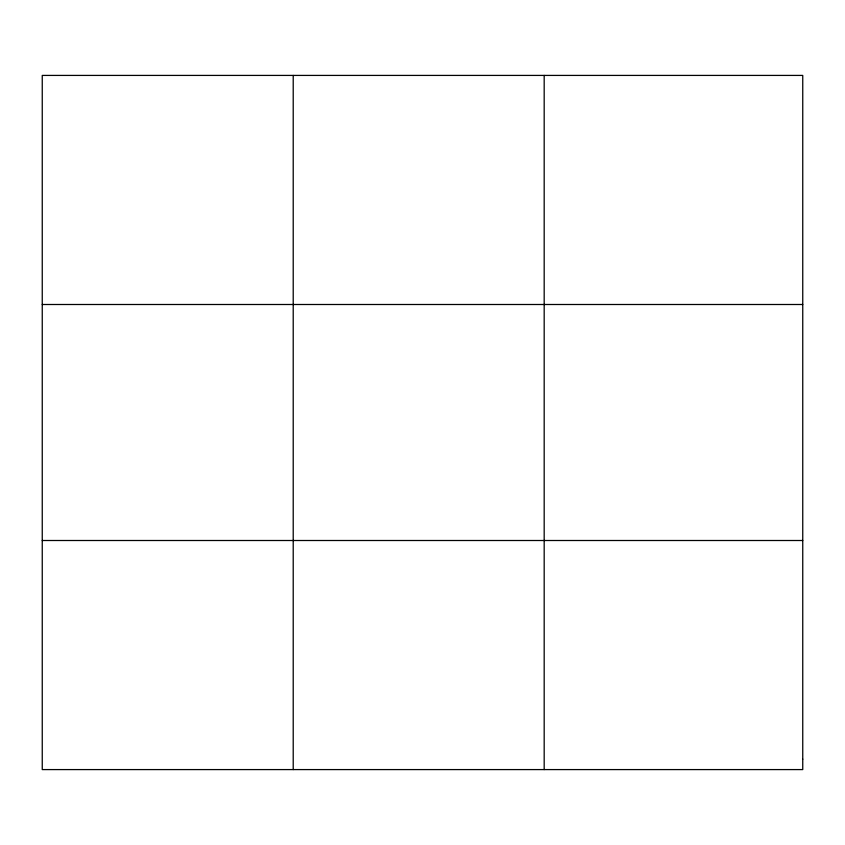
<?xml version="1.0" encoding="UTF-8"?>
<svg xmlns="http://www.w3.org/2000/svg" width="845" height="845" viewBox="0 0 845 845"><rect width="100%" height="100%" fill="white"/><g stroke="black" fill="none" stroke-linecap="round" stroke-linejoin="round"><path stroke-width="1.27" d="M293.215 769.584L293.215 75.416M544.18 769.584L544.18 75.416M42.25 304.496L802.75 304.496M42.25 540.504L802.75 540.504M802.75 759.169L802.75 769.584L42.25 769.584L42.25 75.416L802.75 75.416L802.75 759.169"/></g></svg>
